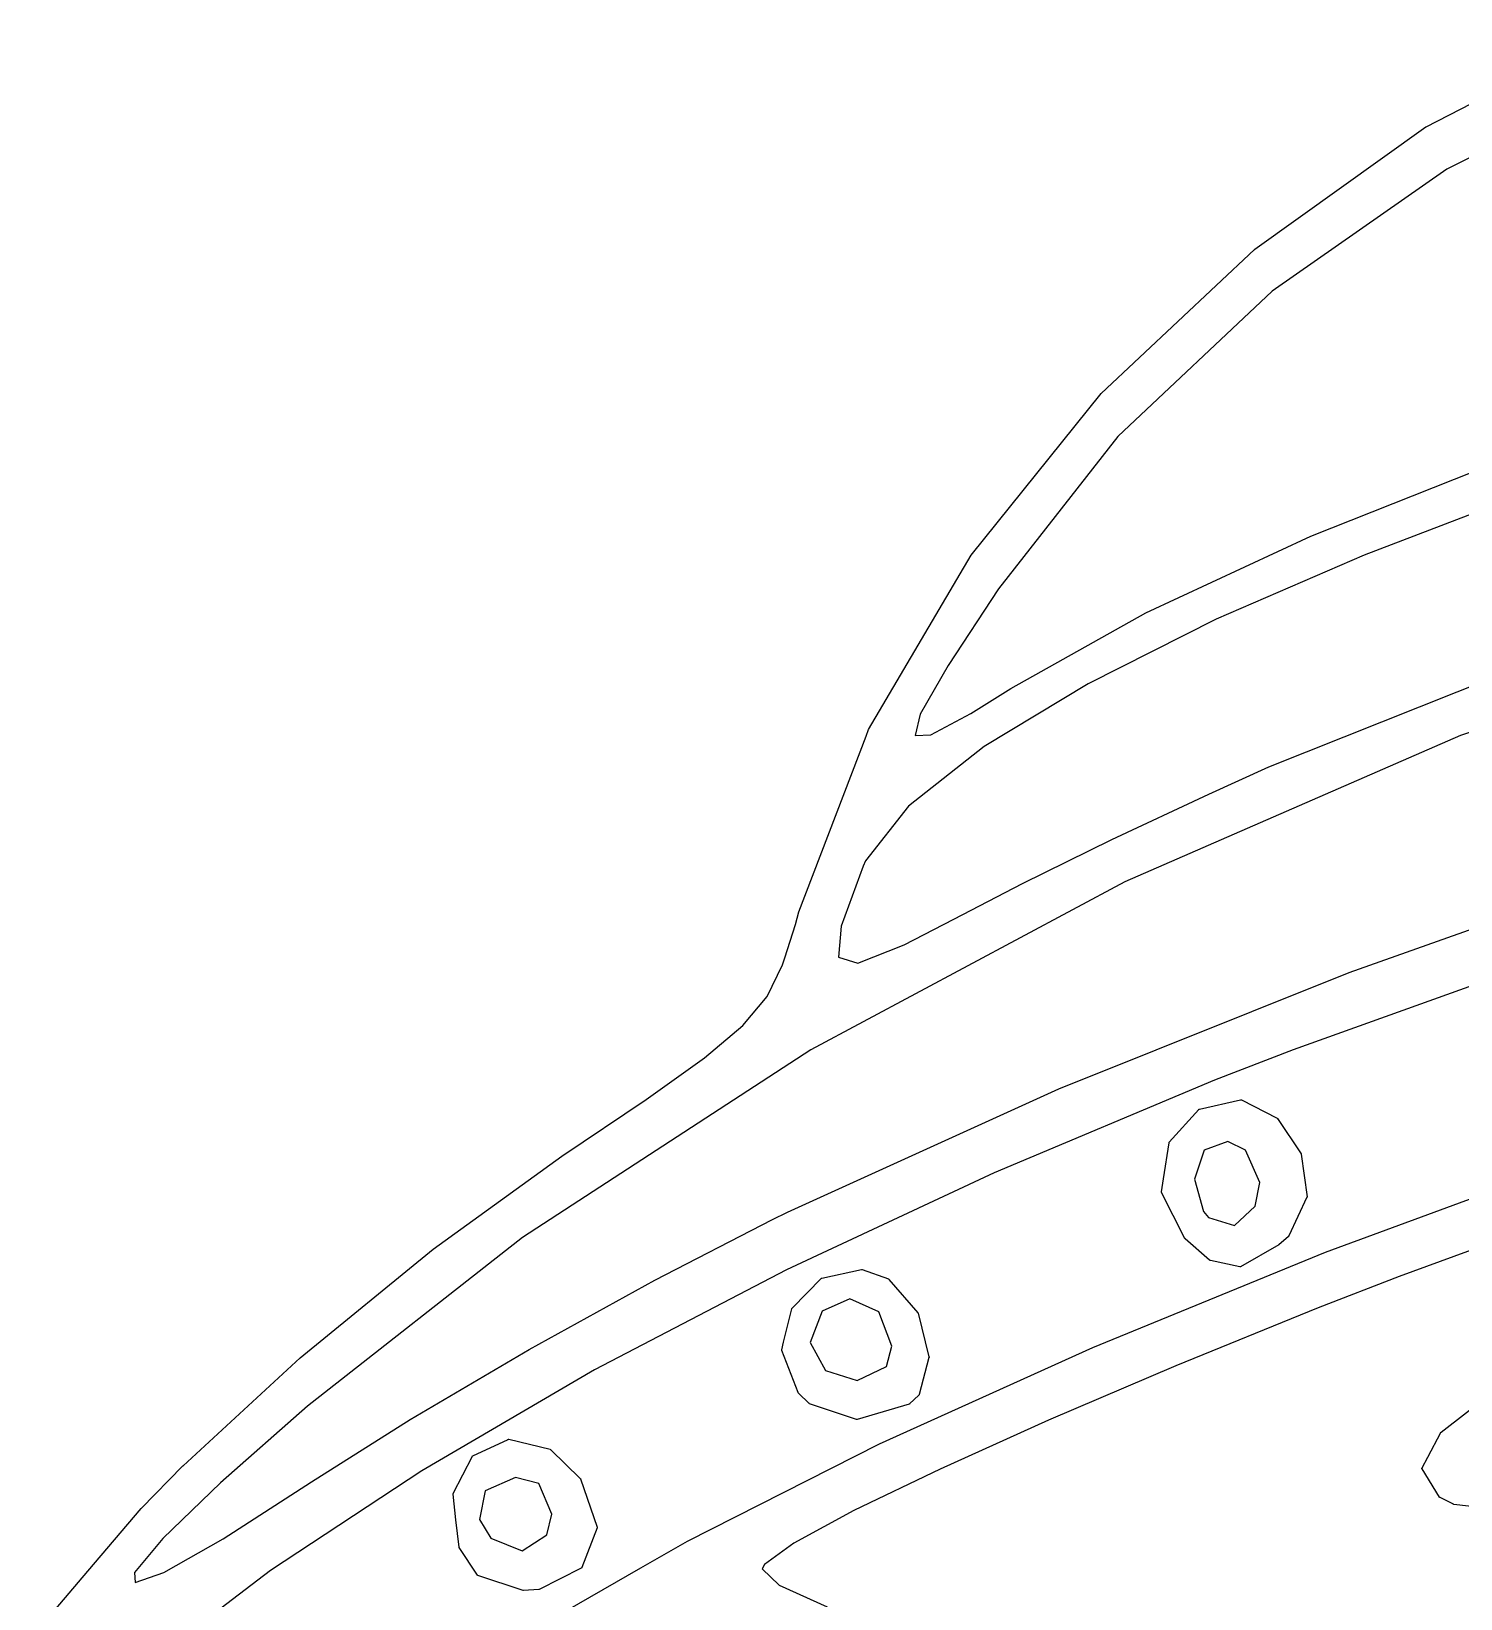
# Model space of a CAD drawing. Extents: x 112.9 to 160.3, y -137 to -94.4.
# Drawn here: x 113.53 to 119.94, y -113.82 to -106.79 of the extents above; entities that cross this region are included whole.
import ezdxf

# ---------------------------------------------------------------- set-up
doc = ezdxf.new("R2010")
doc.units = 0
doc.layers.add('BLACK', color=7, linetype='CONTINUOUS')

msp = doc.modelspace()

# ---------------------------------------------------------------- linework, layer by layer
at = {"layer": 'BLACK', "linetype": 'CONTINUOUS'}
for p, q in [((119.788, -107.222), (120.615, -106.793)), ((120.725, -106.988), (119.881, -107.411)), ((119.019, -107.77), (119.787, -107.222)), ((119.787, -107.222), (119.787, -107.222)), ((119.787, -107.222), (119.787, -107.222)), ((119.787, -107.222), (119.788, -107.222)), ((119.881, -107.411), (119.097, -107.959)), ((118.331, -108.418), (119.018, -107.771)), ((119.018, -107.771), (119.018, -107.771)), ((119.018, -107.771), (119.019, -107.771)), ((119.019, -107.771), (119.019, -107.77)), ((119.097, -107.959), (118.405, -108.611)), ((117.747, -109.143), (118.331, -108.418)), ((118.331, -108.418), (118.331, -108.418)), ((118.331, -108.418), (118.331, -108.418)), ((118.331, -108.418), (118.331, -108.418)), ((118.405, -108.611), (117.87, -109.293)), ((119.271, -109.058), (120.11, -108.724)), ((120.245, -108.861), (119.51, -109.142)), ((118.531, -109.401), (119.271, -109.058)), ((119.271, -109.058), (119.271, -109.058)), ((119.271, -109.058), (119.271, -109.058)), ((119.271, -109.058), (119.271, -109.058)), ((117.287, -109.925), (117.747, -109.143)), ((117.747, -109.143), (117.747, -109.143)), ((117.747, -109.143), (117.747, -109.143)), ((117.747, -109.143), (117.747, -109.143)), ((119.51, -109.142), (118.846, -109.43)), ((117.87, -109.293), (117.645, -109.638)), ((117.925, -109.741), (118.531, -109.401)), ((118.846, -109.43), (118.272, -109.719)), ((118.531, -109.401), (118.531, -109.401)), ((118.531, -109.401), (118.531, -109.401)), ((118.531, -109.401), (118.531, -109.401)), ((121.527, -109.399), (119.942, -109.952)), ((119.083, -110.092), (120.404, -109.565)), ((117.645, -109.638), (117.519, -109.855)), ((118.272, -109.719), (117.806, -110.001)), ((117.746, -109.852), (117.925, -109.741)), ((117.925, -109.741), (117.925, -109.741)), ((117.925, -109.741), (117.925, -109.741)), ((117.925, -109.741), (117.925, -109.741)), ((117.519, -109.855), (117.496, -109.951)), ((117.566, -109.948), (117.746, -109.852)), ((117.276, -109.954), (117.287, -109.925)), ((117.287, -109.925), (117.287, -109.925)), ((117.287, -109.925), (117.287, -109.925)), ((117.287, -109.925), (117.287, -109.925)), ((117.496, -109.951), (117.566, -109.948)), ((116.975, -110.742), (117.276, -109.954)), ((117.276, -109.954), (117.276, -109.954)), ((117.276, -109.954), (117.276, -109.954)), ((117.806, -110.001), (117.467, -110.268)), ((119.942, -109.952), (118.436, -110.608)), ((118.814, -110.214), (119.083, -110.092)), ((119.083, -110.092), (119.083, -110.092)), ((119.083, -110.092), (119.083, -110.092)), ((119.083, -110.092), (119.083, -110.092)), ((118.379, -110.418), (118.813, -110.214)), ((118.813, -110.214), (118.814, -110.214)), ((118.814, -110.214), (118.814, -110.214)), ((117.467, -110.268), (117.274, -110.514)), ((117.977, -110.615), (118.379, -110.418)), ((118.379, -110.418), (118.379, -110.418)), ((118.379, -110.418), (118.379, -110.418)), ((118.379, -110.418), (118.379, -110.418)), ((117.263, -110.538), (117.164, -110.806)), ((117.274, -110.514), (117.263, -110.538)), ((119.442, -111.014), (120.804, -110.531)), ((118.436, -110.608), (117.028, -111.361)), ((117.67, -110.775), (117.977, -110.615)), ((117.977, -110.615), (117.977, -110.615)), ((117.977, -110.615), (117.977, -110.615)), ((117.977, -110.615), (117.977, -110.615)), ((116.959, -110.799), (116.975, -110.743)), ((116.975, -110.743), (116.975, -110.742)), ((116.975, -110.742), (116.975, -110.742)), ((116.975, -110.743), (116.975, -110.743)), ((117.447, -110.891), (117.67, -110.775)), ((117.67, -110.775), (117.67, -110.775)), ((117.67, -110.775), (117.67, -110.775)), ((116.912, -110.948), (116.959, -110.799)), ((117.164, -110.806), (117.153, -110.946)), ((117.24, -110.972), (117.447, -110.891)), ((116.832, -111.122), (116.902, -110.98)), ((116.902, -110.98), (116.912, -110.948)), ((116.912, -110.948), (116.912, -110.948)), ((117.153, -110.946), (117.24, -110.972)), ((120.34, -110.949), (119.191, -111.361)), ((118.14, -111.536), (119.442, -111.014)), ((119.442, -111.014), (119.442, -111.014)), ((119.442, -111.014), (119.442, -111.014)), ((119.442, -111.014), (119.442, -111.014)), ((116.724, -111.252), (116.832, -111.122)), ((116.552, -111.397), (116.724, -111.252)), ((117.028, -111.361), (115.736, -112.203)), ((116.29, -111.584), (116.552, -111.397)), ((119.191, -111.361), (118.838, -111.498)), ((116.924, -112.089), (118.14, -111.536)), ((118.838, -111.498), (117.85, -111.913)), ((118.14, -111.536), (118.14, -111.536)), ((118.14, -111.536), (118.14, -111.536)), ((118.14, -111.536), (118.14, -111.536)), ((115.912, -111.838), (116.29, -111.584)), ((118.636, -111.775), (118.769, -111.629)), ((118.769, -111.629), (118.769, -111.628)), ((118.769, -111.628), (118.77, -111.628)), ((118.769, -111.629), (118.769, -111.629)), ((118.769, -111.629), (118.769, -111.629)), ((118.769, -111.629), (118.769, -111.629)), ((118.77, -111.628), (118.771, -111.627)), ((118.77, -111.628), (118.77, -111.628)), ((118.77, -111.628), (118.77, -111.628)), ((118.77, -111.628), (118.77, -111.628)), ((118.77, -111.628), (118.77, -111.628)), ((118.77, -111.628), (118.77, -111.628)), ((118.77, -111.628), (118.77, -111.628)), ((118.771, -111.627), (118.956, -111.586)), ((118.771, -111.627), (118.771, -111.627)), ((118.771, -111.627), (118.771, -111.627)), ((118.771, -111.627), (118.771, -111.627)), ((118.956, -111.586), (118.956, -111.586)), ((118.956, -111.586), (118.957, -111.586)), ((118.957, -111.586), (118.957, -111.586)), ((118.957, -111.586), (118.957, -111.586)), ((118.957, -111.586), (118.957, -111.586)), ((118.957, -111.586), (118.958, -111.586)), ((118.958, -111.586), (118.958, -111.586)), ((118.958, -111.586), (118.958, -111.586)), ((118.958, -111.586), (118.958, -111.586)), ((118.958, -111.586), (118.959, -111.586)), ((118.959, -111.586), (118.959, -111.586)), ((118.959, -111.586), (118.959, -111.586)), ((118.959, -111.586), (118.959, -111.586)), ((118.959, -111.586), (118.96, -111.586)), ((118.96, -111.586), (118.96, -111.586)), ((118.96, -111.586), (119.119, -111.668)), ((119.119, -111.668), (119.119, -111.668)), ((119.119, -111.668), (119.119, -111.668)), ((119.119, -111.668), (119.119, -111.668)), ((119.119, -111.668), (119.119, -111.668)), ((119.119, -111.668), (119.12, -111.668)), ((119.12, -111.668), (119.12, -111.669)), ((119.12, -111.669), (119.12, -111.669)), ((119.12, -111.669), (119.12, -111.669)), ((119.12, -111.669), (119.12, -111.669)), ((119.12, -111.669), (119.121, -111.669)), ((119.121, -111.669), (119.121, -111.67)), ((119.121, -111.67), (119.227, -111.828)), ((118.635, -111.776), (118.636, -111.775)), ((118.635, -111.777), (118.635, -111.776)), ((118.635, -111.776), (118.635, -111.776)), ((118.635, -111.776), (118.635, -111.776)), ((118.635, -111.776), (118.635, -111.776)), ((118.635, -111.778), (118.635, -111.777)), ((118.635, -111.777), (118.635, -111.777)), ((118.635, -111.777), (118.635, -111.777)), ((118.635, -111.777), (118.635, -111.777)), ((118.636, -111.775), (118.636, -111.775)), ((118.899, -111.772), (118.793, -111.812)), ((118.977, -111.812), (118.899, -111.772)), ((115.335, -112.255), (115.912, -111.838)), ((115.912, -111.838), (115.912, -111.838)), ((115.912, -111.838), (115.912, -111.838)), ((115.912, -111.838), (115.912, -111.838)), ((118.61, -111.94), (118.635, -111.778)), ((118.635, -111.778), (118.635, -111.778)), ((118.793, -111.812), (118.749, -111.941)), ((119.042, -111.956), (118.977, -111.812)), ((119.227, -111.828), (119.227, -111.828)), ((119.227, -111.828), (119.227, -111.828)), ((119.227, -111.828), (119.227, -111.828)), ((119.227, -111.828), (119.227, -111.829)), ((119.227, -111.829), (119.227, -111.829)), ((119.227, -111.829), (119.227, -111.829)), ((119.227, -111.829), (119.227, -111.829)), ((119.227, -111.829), (119.228, -111.83)), ((119.228, -111.83), (119.228, -111.83)), ((119.228, -111.83), (119.228, -111.83)), ((119.228, -111.83), (119.228, -111.83)), ((119.228, -111.83), (119.254, -112.02)), ((117.85, -111.913), (116.919, -112.348)), ((119.337, -112.269), (120.458, -111.855)), ((118.601, -111.998), (118.61, -111.94)), ((118.61, -111.94), (118.61, -111.94)), ((118.749, -111.941), (118.789, -112.086)), ((119.021, -112.062), (119.042, -111.956)), ((118.601, -111.999), (118.601, -111.998)), ((118.601, -111.998), (118.601, -111.998)), ((118.601, -111.998), (118.601, -111.998)), ((118.601, -111.998), (118.601, -111.998)), ((118.601, -112), (118.601, -111.999)), ((118.601, -111.999), (118.601, -111.999)), ((118.601, -111.999), (118.601, -111.999)), ((118.601, -111.999), (118.601, -111.999)), ((118.601, -112.001), (118.601, -112)), ((118.601, -112), (118.601, -112)), ((118.601, -112), (118.601, -112)), ((118.601, -112), (118.601, -112)), ((118.706, -112.207), (118.601, -112.001)), ((118.601, -112.001), (118.601, -112.001)), ((118.601, -112.001), (118.601, -112.001)), ((118.601, -112.001), (118.601, -112.001)), ((119.253, -112.022), (119.172, -112.196)), ((119.254, -112.022), (119.253, -112.022)), ((119.254, -112.02), (119.254, -112.02)), ((119.254, -112.02), (119.254, -112.02)), ((119.254, -112.02), (119.254, -112.02)), ((119.254, -112.02), (119.254, -112.021)), ((119.254, -112.021), (119.254, -112.021)), ((119.254, -112.021), (119.254, -112.021)), ((119.254, -112.021), (119.254, -112.021)), ((119.254, -112.021), (119.254, -112.021)), ((119.254, -112.021), (119.254, -112.022)), ((119.254, -112.022), (119.254, -112.022)), ((116.329, -112.395), (116.856, -112.122)), ((116.856, -112.122), (116.924, -112.089)), ((116.856, -112.122), (116.856, -112.122)), ((116.856, -112.122), (116.856, -112.122)), ((116.856, -112.122), (116.856, -112.122)), ((116.924, -112.089), (116.924, -112.089)), ((116.924, -112.089), (116.924, -112.089)), ((116.924, -112.089), (116.924, -112.089)), ((118.789, -112.086), (118.812, -112.114)), ((118.812, -112.114), (118.928, -112.15)), ((118.928, -112.15), (119.021, -112.062)), ((119.171, -112.198), (119.127, -112.236)), ((119.172, -112.197), (119.171, -112.198)), ((119.171, -112.198), (119.171, -112.198)), ((119.171, -112.198), (119.171, -112.198)), ((119.172, -112.196), (119.172, -112.196)), ((119.172, -112.196), (119.172, -112.196)), ((119.172, -112.196), (119.172, -112.196)), ((119.172, -112.196), (119.172, -112.196)), ((119.172, -112.196), (119.172, -112.197)), ((119.172, -112.197), (119.172, -112.197)), ((119.172, -112.197), (119.172, -112.197)), ((119.172, -112.197), (119.172, -112.197)), ((114.738, -112.743), (115.335, -112.255)), ((115.736, -112.203), (114.772, -112.959)), ((115.335, -112.255), (115.335, -112.255)), ((115.335, -112.255), (115.335, -112.255)), ((115.335, -112.255), (115.335, -112.255)), ((118.293, -112.696), (119.337, -112.269)), ((118.706, -112.208), (118.706, -112.207)), ((118.707, -112.208), (118.706, -112.208)), ((118.707, -112.209), (118.707, -112.208)), ((118.707, -112.208), (118.707, -112.208)), ((118.707, -112.208), (118.707, -112.208)), ((118.817, -112.305), (118.707, -112.209)), ((118.707, -112.209), (118.707, -112.209)), ((118.707, -112.209), (118.707, -112.209)), ((119.127, -112.236), (118.955, -112.334)), ((119.127, -112.236), (119.127, -112.236)), ((119.127, -112.236), (119.127, -112.236)), ((119.127, -112.236), (119.127, -112.236)), ((119.127, -112.236), (119.127, -112.236)), ((119.127, -112.236), (119.127, -112.236)), ((119.127, -112.236), (119.127, -112.236)), ((119.337, -112.269), (119.337, -112.269)), ((119.337, -112.269), (119.337, -112.269)), ((119.337, -112.269), (119.337, -112.269)), ((120.121, -112.211), (119.667, -112.378)), ((118.818, -112.305), (118.817, -112.305)), ((118.818, -112.306), (118.818, -112.305)), ((118.819, -112.306), (118.818, -112.306)), ((118.818, -112.306), (118.818, -112.306)), ((118.818, -112.306), (118.818, -112.306)), ((118.818, -112.306), (118.818, -112.306)), ((118.82, -112.306), (118.819, -112.306)), ((118.819, -112.306), (118.819, -112.306)), ((118.819, -112.306), (118.819, -112.306)), ((118.819, -112.306), (118.819, -112.306)), ((118.952, -112.335), (118.82, -112.306)), ((118.82, -112.306), (118.82, -112.306)), ((118.953, -112.335), (118.952, -112.335)), ((118.952, -112.335), (118.952, -112.335)), ((118.952, -112.335), (118.952, -112.335)), ((118.952, -112.335), (118.952, -112.335)), ((118.954, -112.335), (118.953, -112.335)), ((118.953, -112.335), (118.953, -112.335)), ((118.953, -112.335), (118.953, -112.335)), ((118.953, -112.335), (118.953, -112.335)), ((118.955, -112.334), (118.954, -112.335)), ((118.954, -112.335), (118.954, -112.335)), ((118.954, -112.335), (118.954, -112.335)), ((118.954, -112.335), (118.954, -112.335)), ((118.955, -112.334), (118.955, -112.334)), ((118.955, -112.334), (118.955, -112.334)), ((118.955, -112.334), (118.955, -112.334)), ((115.766, -112.706), (116.329, -112.395)), ((116.919, -112.348), (116.059, -112.797)), ((116.329, -112.395), (116.329, -112.395)), ((116.329, -112.395), (116.329, -112.395)), ((116.329, -112.395), (116.329, -112.395)), ((116.945, -112.52), (117.076, -112.386)), ((117.076, -112.386), (117.076, -112.385)), ((117.076, -112.385), (117.076, -112.385)), ((117.076, -112.385), (117.076, -112.385)), ((117.076, -112.385), (117.077, -112.385)), ((117.076, -112.386), (117.076, -112.386)), ((117.076, -112.386), (117.076, -112.386)), ((117.077, -112.385), (117.077, -112.385)), ((117.077, -112.385), (117.077, -112.385)), ((117.077, -112.385), (117.077, -112.385)), ((117.077, -112.385), (117.078, -112.385)), ((117.078, -112.385), (117.256, -112.346)), ((117.078, -112.385), (117.078, -112.385)), ((117.256, -112.346), (117.256, -112.346)), ((117.256, -112.346), (117.257, -112.346)), ((117.257, -112.346), (117.257, -112.346)), ((117.257, -112.346), (117.257, -112.346)), ((117.257, -112.346), (117.257, -112.346)), ((117.257, -112.346), (117.258, -112.346)), ((117.258, -112.346), (117.258, -112.346)), ((117.258, -112.346), (117.258, -112.346)), ((117.258, -112.346), (117.258, -112.346)), ((117.258, -112.346), (117.259, -112.346)), ((117.259, -112.346), (117.259, -112.346)), ((117.259, -112.346), (117.377, -112.389)), ((117.377, -112.389), (117.377, -112.389)), ((117.377, -112.389), (117.378, -112.39)), ((117.378, -112.39), (117.378, -112.39)), ((117.378, -112.39), (117.378, -112.39)), ((117.378, -112.39), (117.378, -112.39)), ((117.378, -112.39), (117.378, -112.39)), ((117.378, -112.39), (117.379, -112.39)), ((117.379, -112.39), (117.379, -112.39)), ((117.379, -112.39), (117.379, -112.39)), ((117.379, -112.39), (117.379, -112.391)), ((117.379, -112.391), (117.379, -112.391)), ((117.379, -112.391), (117.509, -112.541)), ((119.667, -112.378), (119.304, -112.519)), ((117.203, -112.478), (117.079, -112.533)), ((117.333, -112.536), (117.203, -112.478)), ((116.906, -112.673), (116.944, -112.523)), ((116.944, -112.522), (116.945, -112.521)), ((116.944, -112.523), (116.944, -112.522)), ((116.944, -112.522), (116.944, -112.522)), ((116.944, -112.522), (116.944, -112.522)), ((116.944, -112.522), (116.944, -112.522)), ((116.944, -112.523), (116.944, -112.523)), ((116.945, -112.521), (116.945, -112.52)), ((116.945, -112.521), (116.945, -112.521)), ((116.945, -112.521), (116.945, -112.521)), ((116.945, -112.521), (116.945, -112.521)), ((116.945, -112.521), (116.945, -112.521)), ((117.079, -112.533), (117.025, -112.674)), ((117.391, -112.691), (117.333, -112.536)), ((117.509, -112.541), (117.509, -112.541)), ((117.509, -112.541), (117.509, -112.542)), ((117.509, -112.542), (117.509, -112.542)), ((117.509, -112.542), (117.509, -112.542)), ((117.509, -112.542), (117.509, -112.542)), ((117.509, -112.542), (117.509, -112.542)), ((117.509, -112.542), (117.509, -112.542)), ((117.509, -112.542), (117.509, -112.543)), ((117.509, -112.543), (117.51, -112.543)), ((117.51, -112.543), (117.51, -112.543)), ((117.51, -112.543), (117.51, -112.543)), ((117.51, -112.543), (117.558, -112.739)), ((119.304, -112.519), (118.666, -112.779)), ((116.898, -112.707), (116.906, -112.673)), ((116.906, -112.673), (116.906, -112.673)), ((117.025, -112.674), (117.095, -112.799)), ((114.214, -113.227), (114.738, -112.743)), ((114.738, -112.743), (114.738, -112.743)), ((114.738, -112.743), (114.738, -112.743)), ((114.738, -112.743), (114.738, -112.743)), ((115.232, -113.019), (115.766, -112.706)), ((115.766, -112.706), (115.766, -112.706)), ((115.766, -112.706), (115.766, -112.706)), ((115.766, -112.706), (115.766, -112.706)), ((116.898, -112.708), (116.898, -112.707)), ((116.898, -112.707), (116.898, -112.707)), ((116.898, -112.707), (116.898, -112.707)), ((116.898, -112.709), (116.898, -112.708)), ((116.898, -112.708), (116.898, -112.708)), ((116.898, -112.708), (116.898, -112.708)), ((116.898, -112.708), (116.898, -112.708)), ((116.898, -112.708), (116.898, -112.708)), ((116.898, -112.71), (116.898, -112.709)), ((116.898, -112.709), (116.898, -112.709)), ((116.898, -112.709), (116.898, -112.709)), ((116.898, -112.709), (116.898, -112.709)), ((116.972, -112.899), (116.898, -112.71)), ((116.898, -112.71), (116.898, -112.71)), ((116.898, -112.71), (116.898, -112.71)), ((116.898, -112.71), (116.898, -112.71)), ((117.336, -113.129), (118.293, -112.696)), ((117.368, -112.782), (117.391, -112.691)), ((117.558, -112.741), (117.514, -112.907)), ((117.558, -112.739), (117.558, -112.739)), ((117.558, -112.739), (117.559, -112.739)), ((117.559, -112.741), (117.558, -112.741)), ((117.558, -112.741), (117.558, -112.741)), ((117.559, -112.739), (117.559, -112.739)), ((117.559, -112.739), (117.559, -112.739)), ((117.559, -112.739), (117.559, -112.74)), ((117.559, -112.74), (117.559, -112.74)), ((117.559, -112.74), (117.559, -112.74)), ((117.559, -112.74), (117.559, -112.74)), ((117.559, -112.74), (117.559, -112.741)), ((118.293, -112.696), (118.293, -112.696)), ((118.293, -112.696), (118.293, -112.696)), ((118.293, -112.696), (118.293, -112.696)), ((116.059, -112.797), (115.284, -113.249)), ((117.095, -112.799), (117.236, -112.845)), ((117.236, -112.845), (117.368, -112.782)), ((118.666, -112.779), (118.095, -113.023)), ((116.972, -112.9), (116.972, -112.899)), ((116.972, -112.899), (116.972, -112.899)), ((116.972, -112.899), (116.972, -112.899)), ((116.972, -112.899), (116.972, -112.899)), ((116.973, -112.9), (116.972, -112.9)), ((116.973, -112.901), (116.973, -112.9)), ((116.973, -112.9), (116.973, -112.9)), ((116.973, -112.9), (116.973, -112.9)), ((117.021, -112.947), (116.973, -112.901)), ((116.973, -112.901), (116.973, -112.901)), ((116.973, -112.901), (116.973, -112.901)), ((116.973, -112.901), (116.973, -112.901)), ((119.855, -113.076), (120.097, -112.888)), ((114.772, -112.959), (114.381, -113.304)), ((117.021, -112.948), (117.021, -112.947)), ((117.022, -112.948), (117.021, -112.948)), ((117.021, -112.948), (117.021, -112.948)), ((117.023, -112.949), (117.022, -112.948)), ((117.022, -112.948), (117.022, -112.948)), ((117.022, -112.948), (117.022, -112.948)), ((117.022, -112.948), (117.022, -112.948)), ((117.022, -112.948), (117.022, -112.948)), ((117.233, -113.02), (117.023, -112.949)), ((117.023, -112.949), (117.023, -112.949)), ((117.023, -112.949), (117.023, -112.949)), ((117.023, -112.949), (117.023, -112.949)), ((117.469, -112.95), (117.236, -113.02)), ((117.47, -112.95), (117.469, -112.95)), ((117.469, -112.95), (117.469, -112.95)), ((117.469, -112.95), (117.469, -112.95)), ((117.471, -112.95), (117.47, -112.95)), ((117.47, -112.95), (117.47, -112.95)), ((117.47, -112.95), (117.47, -112.95)), ((117.47, -112.95), (117.47, -112.95)), ((117.47, -112.95), (117.47, -112.95)), ((117.513, -112.91), (117.471, -112.949)), ((117.471, -112.949), (117.471, -112.949)), ((117.471, -112.949), (117.471, -112.949)), ((117.471, -112.949), (117.471, -112.95)), ((117.514, -112.909), (117.513, -112.909)), ((117.513, -112.909), (117.513, -112.91)), ((117.514, -112.907), (117.514, -112.907)), ((117.514, -112.907), (117.514, -112.908)), ((117.514, -112.908), (117.514, -112.908)), ((117.514, -112.908), (117.514, -112.908)), ((117.514, -112.908), (117.514, -112.908)), ((117.514, -112.908), (117.514, -112.909)), ((117.514, -112.909), (117.514, -112.909)), ((117.514, -112.909), (117.514, -112.909)), ((117.514, -112.909), (117.514, -112.909)), ((114.789, -113.299), (115.232, -113.019)), ((115.232, -113.019), (115.232, -113.019)), ((115.232, -113.019), (115.232, -113.019)), ((115.232, -113.019), (115.232, -113.019)), ((117.234, -113.02), (117.233, -113.02)), ((117.233, -113.02), (117.233, -113.02)), ((117.233, -113.02), (117.233, -113.02)), ((117.233, -113.02), (117.233, -113.02)), ((117.233, -113.02), (117.233, -113.02)), ((117.235, -113.02), (117.234, -113.02)), ((117.234, -113.02), (117.234, -113.02)), ((117.234, -113.02), (117.234, -113.02)), ((117.234, -113.02), (117.234, -113.02)), ((117.236, -113.02), (117.235, -113.02)), ((117.235, -113.02), (117.235, -113.02)), ((117.235, -113.02), (117.235, -113.02)), ((117.235, -113.02), (117.235, -113.02)), ((117.235, -113.02), (117.235, -113.02)), ((117.236, -113.02), (117.236, -113.02)), ((118.095, -113.023), (117.608, -113.242)), ((115.513, -113.182), (115.671, -113.109)), ((115.671, -113.109), (115.671, -113.108)), ((115.671, -113.108), (115.671, -113.108)), ((115.671, -113.108), (115.671, -113.108)), ((115.671, -113.108), (115.672, -113.108)), ((115.671, -113.109), (115.671, -113.109)), ((115.672, -113.108), (115.672, -113.108)), ((115.672, -113.108), (115.672, -113.108)), ((115.672, -113.108), (115.672, -113.108)), ((115.672, -113.108), (115.673, -113.108)), ((115.673, -113.108), (115.673, -113.108)), ((115.673, -113.108), (115.673, -113.108)), ((115.673, -113.108), (115.673, -113.108)), ((115.673, -113.108), (115.674, -113.108)), ((115.674, -113.108), (115.674, -113.108)), ((115.674, -113.108), (115.674, -113.108)), ((115.674, -113.108), (115.859, -113.153)), ((119.795, -113.189), (119.854, -113.077)), ((119.854, -113.077), (119.854, -113.076)), ((119.854, -113.076), (119.854, -113.076)), ((119.854, -113.076), (119.854, -113.076)), ((119.854, -113.076), (119.855, -113.076)), ((119.854, -113.077), (119.854, -113.077)), ((119.854, -113.077), (119.854, -113.077)), ((119.854, -113.077), (119.854, -113.077)), ((119.854, -113.077), (119.854, -113.077)), ((119.855, -113.076), (119.855, -113.076)), ((119.855, -113.076), (119.855, -113.076)), ((119.855, -113.076), (119.855, -113.076)), ((115.511, -113.184), (115.512, -113.183)), ((115.512, -113.183), (115.512, -113.183)), ((115.512, -113.183), (115.512, -113.183)), ((115.512, -113.183), (115.512, -113.183)), ((115.512, -113.183), (115.512, -113.183)), ((115.512, -113.183), (115.512, -113.183)), ((115.512, -113.183), (115.513, -113.183)), ((115.513, -113.183), (115.513, -113.182)), ((115.513, -113.182), (115.513, -113.182)), ((115.513, -113.182), (115.513, -113.182)), ((115.859, -113.153), (115.859, -113.153)), ((115.859, -113.153), (115.86, -113.153)), ((115.86, -113.153), (115.86, -113.154)), ((115.86, -113.154), (115.86, -113.154)), ((115.86, -113.154), (115.86, -113.154)), ((115.86, -113.154), (115.861, -113.154)), ((115.861, -113.154), (115.861, -113.154)), ((115.861, -113.154), (115.861, -113.154)), ((115.861, -113.154), (115.861, -113.154)), ((115.861, -113.154), (115.861, -113.154)), ((115.861, -113.154), (115.862, -113.155)), ((115.862, -113.155), (115.994, -113.284)), ((116.475, -113.565), (117.336, -113.129)), ((117.336, -113.129), (117.336, -113.129)), ((117.336, -113.129), (117.336, -113.129)), ((117.336, -113.129), (117.336, -113.129)), ((114.026, -113.419), (114.213, -113.227)), ((114.213, -113.227), (114.213, -113.227)), ((114.213, -113.227), (114.214, -113.227)), ((114.214, -113.227), (114.214, -113.227)), ((115.284, -113.249), (114.606, -113.696)), ((115.424, -113.352), (115.511, -113.184)), ((115.511, -113.184), (115.511, -113.184)), ((115.511, -113.184), (115.511, -113.184)), ((115.511, -113.184), (115.511, -113.184)), ((115.511, -113.184), (115.511, -113.184)), ((115.511, -113.184), (115.511, -113.184)), ((117.608, -113.242), (117.222, -113.428)), ((119.769, -113.238), (119.769, -113.237)), ((119.769, -113.237), (119.769, -113.237)), ((119.769, -113.237), (119.77, -113.237)), ((119.769, -113.239), (119.769, -113.238)), ((119.769, -113.238), (119.769, -113.238)), ((119.769, -113.238), (119.769, -113.238)), ((119.769, -113.238), (119.769, -113.238)), ((119.769, -113.238), (119.769, -113.238)), ((119.769, -113.24), (119.769, -113.239)), ((119.769, -113.239), (119.769, -113.239)), ((119.769, -113.239), (119.769, -113.239)), ((119.769, -113.239), (119.769, -113.239)), ((119.77, -113.24), (119.769, -113.24)), ((119.769, -113.24), (119.769, -113.24)), ((119.77, -113.236), (119.795, -113.189)), ((119.77, -113.237), (119.77, -113.236)), ((119.77, -113.236), (119.77, -113.236)), ((119.77, -113.237), (119.77, -113.237)), ((119.77, -113.241), (119.77, -113.24)), ((119.77, -113.24), (119.77, -113.24)), ((119.848, -113.368), (119.77, -113.241)), ((119.77, -113.241), (119.77, -113.241)), ((119.77, -113.241), (119.77, -113.241)), ((119.77, -113.241), (119.77, -113.241)), ((119.77, -113.241), (119.77, -113.241)), ((119.795, -113.189), (119.795, -113.189)), ((119.795, -113.189), (119.795, -113.189)), ((114.381, -113.304), (114.122, -113.553)), ((114.393, -113.554), (114.789, -113.299)), ((114.789, -113.299), (114.789, -113.299)), ((114.789, -113.299), (114.789, -113.299)), ((115.704, -113.279), (115.568, -113.339)), ((115.809, -113.306), (115.704, -113.279)), ((115.867, -113.444), (115.809, -113.306)), ((115.994, -113.284), (115.994, -113.284)), ((115.994, -113.284), (115.994, -113.284)), ((115.994, -113.284), (115.995, -113.284)), ((115.995, -113.284), (115.995, -113.284)), ((115.995, -113.284), (115.995, -113.284)), ((115.995, -113.284), (115.995, -113.284)), ((115.995, -113.284), (115.995, -113.285)), ((115.995, -113.285), (115.995, -113.285)), ((115.995, -113.285), (115.995, -113.285)), ((115.995, -113.285), (115.995, -113.285)), ((115.995, -113.285), (115.996, -113.285)), ((115.996, -113.285), (116.07, -113.502)), ((115.424, -113.353), (115.424, -113.352)), ((115.424, -113.352), (115.424, -113.352)), ((115.424, -113.352), (115.424, -113.352)), ((115.424, -113.352), (115.424, -113.352)), ((115.424, -113.352), (115.424, -113.352)), ((115.424, -113.354), (115.424, -113.353)), ((115.424, -113.353), (115.424, -113.353)), ((115.424, -113.353), (115.424, -113.353)), ((115.424, -113.353), (115.424, -113.353)), ((115.424, -113.355), (115.424, -113.354)), ((115.424, -113.354), (115.424, -113.354)), ((115.424, -113.354), (115.424, -113.354)), ((115.424, -113.354), (115.424, -113.354)), ((115.437, -113.47), (115.424, -113.355)), ((115.424, -113.355), (115.424, -113.355)), ((115.568, -113.339), (115.543, -113.468)), ((119.848, -113.369), (119.848, -113.368)), ((119.848, -113.368), (119.848, -113.368)), ((119.848, -113.368), (119.848, -113.368)), ((119.848, -113.368), (119.848, -113.368)), ((119.849, -113.369), (119.848, -113.369)), ((119.85, -113.37), (119.849, -113.369)), ((119.849, -113.369), (119.849, -113.369)), ((119.849, -113.369), (119.849, -113.369)), ((119.849, -113.369), (119.849, -113.369)), ((119.849, -113.369), (119.849, -113.369)), ((119.91, -113.399), (119.85, -113.37)), ((119.85, -113.37), (119.85, -113.37)), ((113.787, -113.7), (114.026, -113.419)), ((114.026, -113.419), (114.026, -113.419)), ((114.026, -113.419), (114.026, -113.419)), ((114.026, -113.419), (114.026, -113.419)), ((115.844, -113.537), (115.867, -113.444)), ((117.222, -113.428), (116.953, -113.574)), ((119.911, -113.4), (119.91, -113.399)), ((119.91, -113.399), (119.91, -113.399)), ((119.912, -113.4), (119.911, -113.4)), ((119.911, -113.4), (119.911, -113.4)), ((119.911, -113.4), (119.911, -113.4)), ((119.911, -113.4), (119.911, -113.4)), ((120.162, -113.43), (119.912, -113.4)), ((119.912, -113.4), (119.912, -113.4)), ((115.452, -113.592), (115.437, -113.47)), ((115.437, -113.47), (115.437, -113.47)), ((115.543, -113.468), (115.594, -113.552)), ((116.07, -113.505), (116.001, -113.684)), ((116.07, -113.502), (116.07, -113.502)), ((116.07, -113.502), (116.07, -113.502)), ((116.07, -113.502), (116.07, -113.503)), ((116.07, -113.503), (116.07, -113.503)), ((116.07, -113.503), (116.07, -113.503)), ((116.07, -113.503), (116.07, -113.503)), ((116.07, -113.503), (116.07, -113.504)), ((116.07, -113.504), (116.07, -113.504)), ((116.07, -113.504), (116.07, -113.504)), ((116.07, -113.504), (116.07, -113.504)), ((116.07, -113.504), (116.07, -113.505)), ((116.07, -113.505), (116.07, -113.505)), ((116.07, -113.505), (116.07, -113.505)), ((116.07, -113.505), (116.07, -113.505)), ((116.07, -113.505), (116.07, -113.505)), ((114.122, -113.553), (113.996, -113.705)), ((114.127, -113.705), (114.393, -113.554)), ((115.452, -113.593), (115.452, -113.592)), ((115.452, -113.592), (115.452, -113.592)), ((115.452, -113.592), (115.452, -113.592)), ((115.452, -113.594), (115.452, -113.593)), ((115.452, -113.593), (115.452, -113.593)), ((115.452, -113.593), (115.452, -113.593)), ((115.452, -113.593), (115.452, -113.593)), ((115.533, -113.717), (115.452, -113.594)), ((115.452, -113.594), (115.452, -113.594)), ((115.452, -113.594), (115.452, -113.594)), ((115.452, -113.594), (115.452, -113.594)), ((115.452, -113.594), (115.452, -113.594)), ((115.594, -113.552), (115.734, -113.609)), ((115.734, -113.609), (115.844, -113.537)), ((116.266, -113.685), (116.475, -113.565)), ((116.475, -113.565), (116.475, -113.565)), ((116.475, -113.565), (116.475, -113.565)), ((116.475, -113.565), (116.475, -113.565)), ((116.953, -113.574), (116.82, -113.67)), ((116.82, -113.67), (116.81, -113.689)), ((113.533, -113.997), (113.787, -113.7)), ((113.787, -113.7), (113.787, -113.7)), ((113.996, -113.705), (113.999, -113.75)), ((113.999, -113.75), (114.127, -113.705)), ((114.606, -113.696), (114.04, -114.128)), ((115.533, -113.718), (115.533, -113.717)), ((115.533, -113.717), (115.533, -113.717)), ((115.533, -113.717), (115.533, -113.717)), ((115.533, -113.717), (115.533, -113.717)), ((115.534, -113.718), (115.533, -113.718)), ((115.535, -113.719), (115.534, -113.718)), ((115.534, -113.718), (115.534, -113.718)), ((115.534, -113.718), (115.534, -113.718)), ((115.534, -113.718), (115.534, -113.718)), ((115.534, -113.718), (115.534, -113.718)), ((115.738, -113.787), (115.535, -113.719)), ((115.535, -113.719), (115.535, -113.719)), ((115.535, -113.719), (115.535, -113.719)), ((115.535, -113.719), (115.535, -113.719)), ((115.535, -113.719), (115.535, -113.719)), ((115.535, -113.719), (115.535, -113.719)), ((115.721, -113.998), (116.266, -113.685)), ((115.998, -113.687), (115.81, -113.782)), ((115.999, -113.687), (115.998, -113.687)), ((116, -113.686), (115.999, -113.687)), ((115.999, -113.687), (115.999, -113.687)), ((115.999, -113.687), (115.999, -113.687)), ((115.999, -113.687), (115.999, -113.687)), ((116.001, -113.685), (116, -113.685)), ((116, -113.685), (116, -113.686)), ((116, -113.686), (116, -113.686)), ((116, -113.686), (116, -113.686)), ((116, -113.686), (116, -113.686)), ((116, -113.686), (116, -113.686)), ((116.001, -113.684), (116.001, -113.684)), ((116.001, -113.684), (116.001, -113.685)), ((116.001, -113.685), (116.001, -113.685)), ((116.001, -113.685), (116.001, -113.685)), ((116.266, -113.685), (116.266, -113.685)), ((116.81, -113.689), (116.886, -113.762)), ((115.739, -113.787), (115.738, -113.787)), ((115.738, -113.787), (115.738, -113.787)), ((115.738, -113.787), (115.738, -113.787)), ((115.738, -113.787), (115.738, -113.787)), ((115.74, -113.787), (115.739, -113.787)), ((115.739, -113.787), (115.739, -113.787)), ((115.739, -113.787), (115.739, -113.787)), ((115.739, -113.787), (115.739, -113.787)), ((115.808, -113.782), (115.74, -113.787)), ((115.74, -113.787), (115.74, -113.787)), ((115.74, -113.787), (115.74, -113.787)), ((115.74, -113.787), (115.74, -113.787)), ((115.74, -113.787), (115.74, -113.787)), ((115.809, -113.782), (115.808, -113.782)), ((115.808, -113.782), (115.808, -113.782)), ((115.81, -113.782), (115.809, -113.782)), ((115.809, -113.782), (115.809, -113.782)), ((115.809, -113.782), (115.809, -113.782)), ((115.809, -113.782), (115.809, -113.782)), ((115.81, -113.782), (115.81, -113.782)), ((116.886, -113.762), (117.102, -113.859))]:
    msp.add_line(p, q, dxfattribs=at)

doc.saveas('drawing.dxf')
